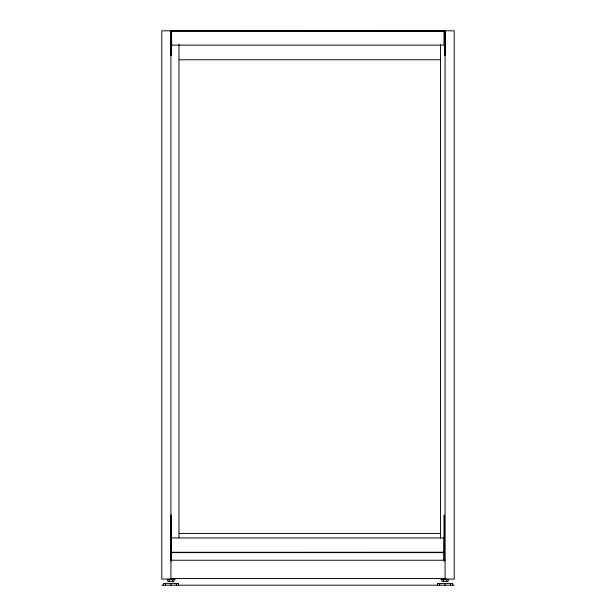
<?xml version="1.0" encoding="UTF-8"?>
<svg xmlns="http://www.w3.org/2000/svg" width="616" height="616" viewBox="0 0 616 616"><rect width="100%" height="100%" fill="white"/><g stroke="black" fill="none" stroke-linecap="round" stroke-linejoin="round"><path stroke-width="0.92" d="M444.059 30.954L170.917 30.939L170.948 45.137L171.364 45.137L171.371 31.277L170.955 30.823L444.059 30.854L443.92 45.145L171.002 45.153L170.955 55.163M170.932 515.138L170.932 560.83L171.541 560.791M171.556 55.171L171.625 44.645L171.002 44.645L171.71 44.645L171.541 31.077M171.51 31.031L170.925 30.923L171.094 44.645M171.541 560.83L171.541 515.138M445.237 31.17L445.237 44.645L444.536 44.645L445.16 44.645L445.145 55.163L444.467 55.171L444.459 30.923L445.075 31.077M445.237 30.969L444.621 30.939M445.237 31.077L444.459 30.969M444.536 45.153L445.16 45.153M171.002 46.208L171.625 46.208M444.536 46.208L445.16 46.208M170.994 55.163L171.618 55.163M179.341 59.76L440.502 59.76M179.341 533.418L440.502 533.418M171.387 552.259L444.159 552.244M171.387 552.614L444.159 552.621M170.932 560.244L445.068 560.244M170.932 560.66L171.541 560.66M444.005 560.66L444.613 560.66M444.005 560.791L444.613 560.83L444.606 515.138M170.932 578.516L445.068 578.516M175.498 579.109L161.792 579.109L161.792 30.823L454.208 30.823L454.208 579.109L440.502 579.109M172.665 581.681L173.273 581.681M446.808 581.681L447.416 581.681M161.792 585.2L454.208 585.2M452.683 585.2L452.683 583.398L437.452 583.398L437.452 585.2M450.458 583.398L450.458 585.2M446.623 579.333L446.623 581.319M445.068 30.823L445.068 579.109M445.068 583.398L445.068 585.2M444.159 560.36L444.159 537.945L171.387 537.945L171.387 560.36M443.997 515.138L444.005 560.83M443.458 579.333L443.458 581.319M440.502 44.29L440.502 538.145M439.685 583.398L439.685 585.2M178.963 44.29L178.963 537.745M178.548 585.2L178.548 583.398L163.317 583.398L163.317 585.2M176.315 583.398L176.315 585.2M172.48 579.333L172.48 581.319M170.932 30.823L170.932 579.109M170.932 583.398L170.932 585.2M170.47 552.86L170.47 559.998M169.315 579.333L169.315 581.319M165.542 583.398L165.542 585.2M174.066 579.333L167.729 579.333L167.729 581.319L174.066 581.319L174.066 579.333M448.202 579.333L441.872 579.333L441.872 581.319L448.202 581.319L448.202 579.333"/></g></svg>
